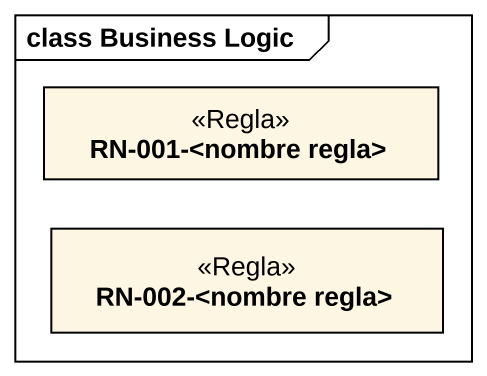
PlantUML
@startuml
mainframe class Business Logic
hide circle
hide empty members
class "RN-001-<nombre regla>" as RN_001_nombre_regla <<Regla>>
class "RN-002-<nombre regla>" as RN_002_nombre_regla <<Regla>>
@enduml
